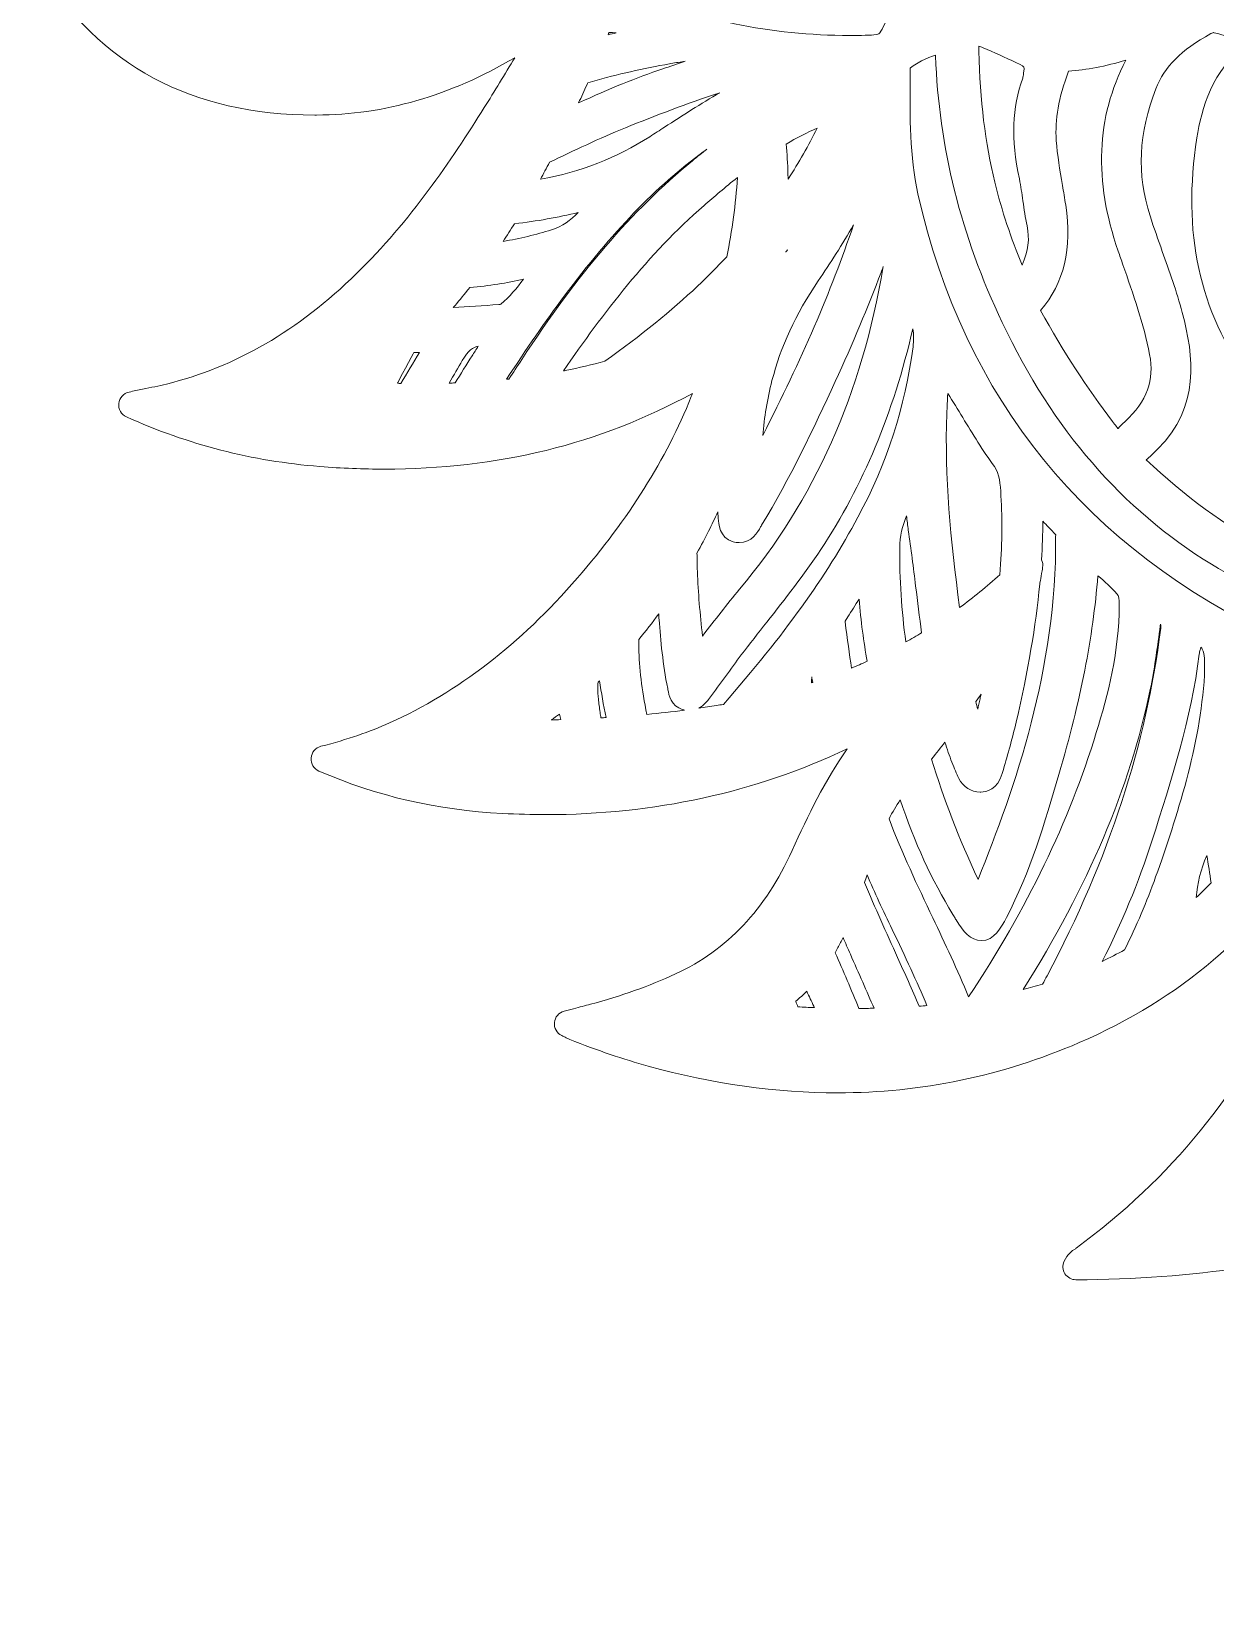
# Model space of a CAD drawing. Extents: x 180 to 9920, y -1894 to -106.
# Drawn here: x 2194 to 2736, y -1882 to -1165 of the extents above; entities that cross this region are included whole.
import ezdxf

# ---------------------------------------------------------------- set-up
doc = ezdxf.new("R2010")
doc.units = 0
doc.header["$MEASUREMENT"] = 0
doc.layers.add('Layer 1', color=7, linetype='Continuous')

# ---------------------------------------------------------------- blocks, each defined once
blk = doc.blocks.new('block 3')
at = {"layer": 'Layer 1', "lineweight": 0}
for points, knots in [([(3844.43, -1126.2), (3842.55, -1122.54), (3838.67, -1122.26), (3835.55, -1122.02), (3773.73, -1117.42), (3725.46, -1088.6), (3688.01, -1033.9), (3671.26, -1009.45), (3658.55, -983.28), (3644.62, -951.5), (3643.61, -949.18), (3642.59, -946.86), (3641.56, -944.5), (3659.78, -952.68), (3678.02, -956.81), (3695.93, -956.81), (3707.1, -956.81), (3718.4, -955.21), (3729.52, -952.05), (3742.31, -948.41), (3753.71, -941.16), (3763.42, -930.49), (3764.76, -929.02), (3767.55, -925.95), (3766.43, -921.84), (3765.3, -917.69), (3761.08, -916.38), (3759.5, -915.89), (3739.65, -909.73), (3723.33, -901.51), (3709.6, -890.76), (3690.14, -875.52), (3676.55, -854.77), (3668.07, -827.35), (3660.36, -802.4), (3657.41, -777.09), (3655.55, -755.62), (3653.27, -729.31), (3651.96, -702.45), (3650.7, -676.47), (3649.83, -658.64), (3648.93, -640.21), (3647.72, -622.06), (3642.76, -547.46), (3634.13, -485.77), (3620.56, -427.93), (3605.12, -362.16), (3569.66, -305.37), (3515.17, -259.14), (3474.34, -224.5), (3424.94, -196.71), (3364.14, -174.19), (3306.08, -152.68), (3242.71, -137.6), (3170.4, -128.06), (3119.45, -121.35), (3068.89, -117.94), (3020.13, -117.94), (3020.13, -117.94), (3019.89, -117.94), (3019.85, -117.94), (2971.09, -117.94), (2920.54, -121.35), (2869.6, -128.06), (2797.29, -137.6), (2733.92, -152.68), (2675.86, -174.19), (2615.06, -196.71), (2565.66, -224.5), (2524.83, -259.14), (2470.34, -305.37), (2434.88, -362.16), (2419.44, -427.93), (2405.87, -485.77), (2397.24, -547.46), (2392.28, -622.06), (2391.07, -640.21), (2390.17, -658.64), (2389.3, -676.47), (2388.04, -702.45), (2386.73, -729.31), (2384.45, -755.62), (2382.59, -777.09), (2379.64, -802.4), (2371.93, -827.35), (2363.45, -854.77), (2349.86, -875.52), (2330.4, -890.76), (2316.67, -901.51), (2300.35, -909.73), (2280.5, -915.89), (2278.92, -916.38), (2274.7, -917.69), (2273.57, -921.84), (2272.45, -925.95), (2275.24, -929.02), (2276.58, -930.49), (2286.29, -941.16), (2297.69, -948.41), (2310.48, -952.05), (2321.6, -955.21), (2332.9, -956.81), (2344.07, -956.81), (2361.98, -956.81), (2380.22, -952.68), (2398.44, -944.5), (2397.41, -946.86), (2396.39, -949.18), (2395.38, -951.5), (2381.45, -983.28), (2368.74, -1009.45), (2351.99, -1033.9), (2314.54, -1088.6), (2266.27, -1117.42), (2204.45, -1122.02), (2201.33, -1122.26), (2197.45, -1122.54), (2195.57, -1126.2), (2193.69, -1129.87), (2195.65, -1133.09), (2197.38, -1135.92), (2224.74, -1180.73), (2267.11, -1203.45), (2323.33, -1203.45), (2323.33, -1203.45), (2324.09, -1203.45), (2324.09, -1203.45), (2355.24, -1203.34), (2385.09, -1194.72), (2414.85, -1177.18), (2410.31, -1184.73), (2405.63, -1192.52), (2400.9, -1200.06), (2385.81, -1224.13), (2367.08, -1251.97), (2342.51, -1275.97), (2315.67, -1302.19), (2287.19, -1318.74), (2255.45, -1326.57), (2252, -1327.42), (2248.56, -1328.13), (2244.57, -1328.94), (2242.61, -1329.35), (2240.56, -1329.77), (2238.38, -1330.23), (2235.85, -1330.77), (2233.94, -1332.88), (2233.67, -1335.46), (2233.39, -1338.04), (2234.8, -1340.5), (2237.17, -1341.57), (2265.6, -1354.38), (2294.56, -1361.83), (2325.72, -1364.32), (2335.66, -1365.12), (2345.55, -1365.52), (2355.13, -1365.52), (2407.15, -1365.52), (2453.46, -1354.15), (2496.22, -1330.82), (2496.02, -1331.33), (2495.82, -1331.84), (2495.62, -1332.34), (2484.05, -1361.06), (2467.01, -1388.2), (2443.52, -1415.32), (2417.1, -1445.8), (2389, -1467.5), (2357.59, -1481.65), (2348.39, -1485.8), (2338.39, -1489.21), (2326.14, -1492.39), (2323.66, -1493.04), (2321.86, -1495.18), (2321.66, -1497.74), (2321.46, -1500.29), (2322.91, -1502.69), (2325.26, -1503.71), (2351.85, -1515.23), (2379.36, -1521.58), (2409.36, -1523.13), (2415.98, -1523.47), (2422.62, -1523.64), (2429.11, -1523.64), (2478.58, -1523.64), (2524.82, -1513.53), (2566.99, -1493.54), (2556.61, -1508.13), (2549.12, -1523.89), (2541.77, -1540.09), (2529.47, -1567.16), (2512.04, -1585.62), (2488.46, -1596.52), (2476.25, -1602.16), (2463.5, -1606.71), (2449.5, -1610.44), (2447.02, -1611.09), (2444.53, -1611.75), (2441.78, -1612.47), (2441.78, -1612.47), (2437.43, -1613.61), (2437.43, -1613.61), (2435, -1614.25), (2433.23, -1616.34), (2432.99, -1618.84), (2432.75, -1621.34), (2434.09, -1623.72), (2436.35, -1624.82), (2436.97, -1625.11), (2437.45, -1625.35), (2437.85, -1625.55), (2438.64, -1625.95), (2439.27, -1626.26), (2439.99, -1626.54), (2452.84, -1631.65), (2464.6, -1635.65), (2475.94, -1638.76), (2505.57, -1646.88), (2534.71, -1651), (2562.56, -1651), (2600.74, -1651), (2637.94, -1643.26), (2673.12, -1627.99), (2719.52, -1607.84), (2755.03, -1577.5), (2778.81, -1537.72), (2779.7, -1541.44), (2780.16, -1545.55), (2780.22, -1550.19), (2780.43, -1567.17), (2776.42, -1584.44), (2767.58, -1604.55), (2747.46, -1650.35), (2715.19, -1689.92), (2671.67, -1722.15), (2671.52, -1722.26), (2671.36, -1722.36), (2671.2, -1722.47), (2669.95, -1723.28), (2667.64, -1724.8), (2666.15, -1728.08), (2665.3, -1729.93), (2665.46, -1732.1), (2666.57, -1733.81), (2667.68, -1735.52), (2669.58, -1736.55), (2671.61, -1736.55), (2671.62, -1736.55), (2671.62, -1736.55), (2671.63, -1736.55), (2725.69, -1736.4), (2772.8, -1729.14), (2815.65, -1714.37), (2858.31, -1699.66), (2895.62, -1677.95), (2929.26, -1648.2), (2927.39, -1678.5), (2929.64, -1708.78), (2935.97, -1738.41), (2947.17, -1790.79), (2970.58, -1835.25), (3005.54, -1870.57), (3008.08, -1873.13), (3010.68, -1875.52), (3013.43, -1878.05), (3013.93, -1878.5), (3014.43, -1878.96), (3014.93, -1879.42), (3015.55, -1880.33), (3016.43, -1881.06), (3017.48, -1881.53), (3018.06, -1881.78), (3018.67, -1881.94), (3019.28, -1882), (3019.56, -1882.04), (3019.85, -1882.06), (3020.13, -1882.06), (3020.94, -1882.06), (3021.76, -1881.89), (3022.53, -1881.56), (3023.61, -1881.08), (3024.51, -1880.31), (3025.13, -1879.37), (3025.61, -1878.93), (3026.09, -1878.49), (3026.57, -1878.05), (3029.32, -1875.52), (3031.92, -1873.13), (3034.46, -1870.57), (3069.42, -1835.25), (3092.83, -1790.79), (3104.03, -1738.41), (3110.36, -1708.78), (3112.61, -1678.5), (3110.74, -1648.2), (3144.38, -1677.95), (3181.69, -1699.66), (3224.35, -1714.37), (3267.2, -1729.14), (3314.31, -1736.4), (3368.37, -1736.55), (3368.38, -1736.55), (3368.38, -1736.55), (3368.39, -1736.55), (3370.42, -1736.55), (3372.32, -1735.52), (3373.43, -1733.81), (3374.54, -1732.1), (3374.7, -1729.93), (3373.85, -1728.08), (3372.36, -1724.8), (3370.05, -1723.28), (3368.8, -1722.47), (3368.64, -1722.36), (3368.48, -1722.26), (3368.33, -1722.15), (3324.81, -1689.92), (3292.54, -1650.35), (3272.42, -1604.55), (3263.58, -1584.44), (3259.57, -1567.17), (3259.78, -1550.19), (3259.84, -1545.55), (3260.3, -1541.44), (3261.19, -1537.72), (3284.97, -1577.5), (3320.48, -1607.84), (3366.88, -1627.99), (3402.06, -1643.26), (3439.26, -1651), (3477.44, -1651), (3505.29, -1651), (3534.43, -1646.88), (3564.06, -1638.76), (3575.4, -1635.65), (3587.16, -1631.65), (3600.01, -1626.54), (3600.73, -1626.26), (3601.36, -1625.95), (3602.15, -1625.55), (3602.55, -1625.35), (3603.03, -1625.11), (3603.65, -1624.82), (3605.91, -1623.72), (3607.25, -1621.34), (3607.01, -1618.84), (3606.77, -1616.34), (3605, -1614.25), (3602.57, -1613.61), (3602.57, -1613.61), (3598.22, -1612.47), (3598.22, -1612.47), (3595.47, -1611.75), (3592.98, -1611.09), (3590.5, -1610.44), (3576.5, -1606.71), (3563.75, -1602.16), (3551.54, -1596.52), (3527.96, -1585.62), (3510.53, -1567.16), (3498.23, -1540.09), (3490.88, -1523.89), (3483.39, -1508.13), (3473.01, -1493.54), (3515.18, -1513.53), (3561.42, -1523.64), (3610.89, -1523.64), (3617.38, -1523.64), (3624.02, -1523.47), (3630.64, -1523.13), (3660.64, -1521.58), (3688.15, -1515.23), (3714.74, -1503.71), (3717.09, -1502.69), (3718.54, -1500.29), (3718.34, -1497.74), (3718.14, -1495.18), (3716.34, -1493.04), (3713.86, -1492.39), (3701.61, -1489.21), (3691.61, -1485.8), (3682.41, -1481.65), (3651, -1467.5), (3622.9, -1445.8), (3596.48, -1415.32), (3572.99, -1388.2), (3555.95, -1361.06), (3544.38, -1332.34), (3544.18, -1331.84), (3543.98, -1331.33), (3543.78, -1330.82), (3586.54, -1354.15), (3632.85, -1365.52), (3684.87, -1365.52), (3694.45, -1365.52), (3704.34, -1365.12), (3714.28, -1364.32), (3745.44, -1361.83), (3774.4, -1354.38), (3802.83, -1341.57), (3805.2, -1340.5), (3806.61, -1338.04), (3806.33, -1335.46), (3806.06, -1332.88), (3804.15, -1330.77), (3801.62, -1330.23), (3799.44, -1329.77), (3797.39, -1329.35), (3795.43, -1328.94), (3791.44, -1328.13), (3788, -1327.42), (3784.55, -1326.57), (3752.81, -1318.74), (3724.33, -1302.19), (3697.49, -1275.97), (3672.92, -1251.97), (3654.19, -1224.13), (3639.1, -1200.06), (3634.37, -1192.52), (3629.69, -1184.73), (3625.15, -1177.18), (3654.91, -1194.72), (3684.76, -1203.34), (3715.91, -1203.45), (3715.91, -1203.45), (3716.67, -1203.45), (3716.67, -1203.45), (3772.89, -1203.45), (3815.26, -1180.73), (3842.62, -1135.92), (3844.35, -1133.09), (3846.31, -1129.87), (3844.43, -1126.2)], [0, 0, 0, 0, 1, 1, 1, 2, 2, 2, 3, 3, 3, 4, 4, 4, 5, 5, 5, 6, 6, 6, 7, 7, 7, 8, 8, 8, 9, 9, 9, 10, 10, 10, 11, 11, 11, 12, 12, 12, 13, 13, 13, 14, 14, 14, 15, 15, 15, 16, 16, 16, 17, 17, 17, 18, 18, 18, 19, 19, 19, 20, 20, 20, 21, 21, 21, 22, 22, 22, 23, 23, 23, 24, 24, 24, 25, 25, 25, 26, 26, 26, 27, 27, 27, 28, 28, 28, 29, 29, 29, 30, 30, 30, 31, 31, 31, 32, 32, 32, 33, 33, 33, 34, 34, 34, 35, 35, 35, 36, 36, 36, 37, 37, 37, 38, 38, 38, 39, 39, 39, 40, 40, 40, 41, 41, 41, 42, 42, 42, 43, 43, 43, 44, 44, 44, 45, 45, 45, 46, 46, 46, 47, 47, 47, 48, 48, 48, 49, 49, 49, 50, 50, 50, 51, 51, 51, 52, 52, 52, 53, 53, 53, 54, 54, 54, 55, 55, 55, 56, 56, 56, 57, 57, 57, 58, 58, 58, 59, 59, 59, 60, 60, 60, 61, 61, 61, 62, 62, 62, 63, 63, 63, 64, 64, 64, 65, 65, 65, 66, 66, 66, 67, 67, 67, 68, 68, 68, 69, 69, 69, 70, 70, 70, 71, 71, 71, 72, 72, 72, 73, 73, 73, 74, 74, 74, 75, 75, 75, 76, 76, 76, 77, 77, 77, 78, 78, 78, 79, 79, 79, 80, 80, 80, 81, 81, 81, 82, 82, 82, 83, 83, 83, 84, 84, 84, 85, 85, 85, 86, 86, 86, 87, 87, 87, 88, 88, 88, 89, 89, 89, 90, 90, 90, 91, 91, 91, 92, 92, 92, 93, 93, 93, 94, 94, 94, 95, 95, 95, 96, 96, 96, 97, 97, 97, 98, 98, 98, 99, 99, 99, 100, 100, 100, 101, 101, 101, 102, 102, 102, 103, 103, 103, 104, 104, 104, 105, 105, 105, 106, 106, 106, 107, 107, 107, 108, 108, 108, 109, 109, 109, 110, 110, 110, 111, 111, 111, 112, 112, 112, 113, 113, 113, 114, 114, 114, 115, 115, 115, 116, 116, 116, 117, 117, 117, 118, 118, 118, 119, 119, 119, 120, 120, 120, 121, 121, 121, 122, 122, 122, 123, 123, 123, 124, 124, 124, 125, 125, 125, 126, 126, 126, 127, 127, 127, 128, 128, 128, 129, 129, 129, 130, 130, 130, 131, 131, 131, 132, 132, 132, 133, 133, 133, 134, 134, 134, 135, 135, 135, 136, 136, 136, 137, 137, 137, 138, 138, 138, 139, 139, 139, 140, 140, 140, 141, 141, 141, 142, 142, 142, 143, 143, 143, 144, 144, 144, 144]), ([(2568.1, -1167.02), (2532.04, -1167.02), (2497.65, -1159.83), (2465.8, -1145.65), (2467.76, -1140.49), (2469.81, -1134.98), (2472.14, -1128.67), (2489.21, -1136.08), (2507.59, -1142.22), (2526.89, -1146.94), (2542.67, -1150.81), (2560.04, -1153.41), (2581.54, -1155.15), (2581.98, -1155.18), (2582.42, -1155.21), (2582.86, -1155.24), (2583.69, -1155.29), (2584.48, -1155.35), (2585.17, -1155.44), (2585.78, -1155.53), (2586.28, -1155.62), (2586.69, -1155.7), (2586.55, -1156.05), (2586.39, -1156.48), (2586.17, -1156.99), (2584.21, -1161.54), (2582.51, -1165.48), (2581.43, -1166.22), (2580.43, -1166.9), (2576.55, -1166.94), (2571.64, -1167), (2571.64, -1167), (2571.24, -1167), (2571.24, -1167), (2570.19, -1167.02), (2569.14, -1167.02), (2568.1, -1167.02)], [0, 0, 0, 0, 1, 1, 1, 2, 2, 2, 3, 3, 3, 4, 4, 4, 5, 5, 5, 6, 6, 6, 7, 7, 7, 8, 8, 8, 9, 9, 9, 10, 10, 10, 11, 11, 11, 12, 12, 12, 12]), ([(2457.99, -1165.62), (2459.09, -1165.64), (2460.17, -1165.72), (2461.24, -1165.84), (2460.02, -1166.13), (2458.79, -1166.41), (2457.55, -1166.71), (2457.7, -1166.35), (2457.84, -1165.99), (2457.99, -1165.62)], [0, 0, 0, 0, 1, 1, 1, 2, 2, 2, 3, 3, 3, 3]), ([(2708.27, -1357.02), (2708.27, -1357.02), (2708.95, -1356.34), (2708.95, -1356.34), (2728.45, -1336.97), (2725.6, -1313.86), (2720.24, -1293.81), (2717.69, -1284.27), (2714.34, -1274.89), (2711.11, -1265.83), (2709.2, -1260.5), (2707.24, -1254.99), (2705.48, -1249.57), (2699.34, -1230.65), (2700.21, -1211.63), (2708.12, -1191.43), (2712.09, -1181.27), (2719.63, -1173.72), (2733.32, -1166.17), (2734.05, -1165.76), (2734.46, -1165.73), (2734.56, -1165.73), (2734.61, -1165.73), (2734.65, -1165.74), (2734.67, -1165.74), (2739.66, -1166.84), (2744.61, -1168.5), (2750, -1170.93), (2733.71, -1182.68), (2729.03, -1200.72), (2726.96, -1213.9), (2720.17, -1257.02), (2727.97, -1293.21), (2750.82, -1324.52), (2754.42, -1329.45), (2757.83, -1334.76), (2761.14, -1339.89), (2763.29, -1343.24), (2765.52, -1346.71), (2767.81, -1350.09), (2774.53, -1360.01), (2775.4, -1370.42), (2770.47, -1381.91), (2766.96, -1390.09), (2763.44, -1396.52), (2759.42, -1402.1), (2739.69, -1391.32), (2720.99, -1377.59), (2703.8, -1361.26), (2705.4, -1359.88), (2706.85, -1358.43), (2708.27, -1357.02)], [0, 0, 0, 0, 1, 1, 1, 2, 2, 2, 3, 3, 3, 4, 4, 4, 5, 5, 5, 6, 6, 6, 7, 7, 7, 8, 8, 8, 9, 9, 9, 10, 10, 10, 11, 11, 11, 12, 12, 12, 13, 13, 13, 14, 14, 14, 15, 15, 15, 16, 16, 16, 17, 17, 17, 17]), ([(2645.7, -1232.71), (2646.37, -1235.98), (2646.84, -1239.28), (2647.34, -1242.77), (2647.88, -1246.5), (2648.43, -1250.36), (2649.25, -1254.2), (2650.49, -1260), (2649.78, -1265.76), (2647.01, -1272.14), (2641.89, -1259.98), (2637.68, -1247.24), (2634.49, -1234.23), (2630.08, -1216.27), (2627.68, -1196.66), (2627.14, -1174.27), (2627.12, -1173.28), (2627.12, -1172.5), (2627.15, -1171.88), (2627.68, -1172.07), (2628.33, -1172.31), (2629.13, -1172.64), (2634.13, -1174.71), (2639.18, -1177.09), (2644.06, -1179.4), (2644.06, -1179.4), (2646.05, -1180.34), (2646.05, -1180.34), (2647.99, -1181.25), (2647.99, -1181.8), (2647.87, -1182.66), (2647.77, -1183.25), (2647.7, -1183.86), (2647.62, -1184.46), (2647.52, -1185.28), (2647.42, -1186.13), (2647.25, -1186.58), (2642.38, -1200.03), (2641.9, -1214.25), (2645.7, -1232.71)], [0, 0, 0, 0, 1, 1, 1, 2, 2, 2, 3, 3, 3, 4, 4, 4, 5, 5, 5, 6, 6, 6, 7, 7, 7, 8, 8, 8, 9, 9, 9, 10, 10, 10, 11, 11, 11, 12, 12, 12, 13, 13, 13, 13]), ([(2483.56, -1180.42), (2484.47, -1180.26), (2485.38, -1180.09), (2486.3, -1179.92), (2488.55, -1179.51), (2490.74, -1179.1), (2492.89, -1178.8), (2489.25, -1180.05), (2485.85, -1181.21), (2482.59, -1182.31), (2470.55, -1186.35), (2458.26, -1191.31), (2444.07, -1197.88), (2445.33, -1195.14), (2446.61, -1192.33), (2447.91, -1189.42), (2448.03, -1189.16), (2448.14, -1188.9), (2448.25, -1188.65), (2459.64, -1185.34), (2471.5, -1182.57), (2483.56, -1180.42)], [0, 0, 0, 0, 1, 1, 1, 2, 2, 2, 3, 3, 3, 4, 4, 4, 5, 5, 5, 6, 6, 6, 7, 7, 7, 7]), ([(2764.8, -1443.21), (2676.2, -1402.05), (2620.52, -1333.52), (2599.32, -1239.5), (2595.45, -1222.31), (2595.6, -1204.11), (2595.75, -1186.5), (2595.76, -1185.01), (2595.77, -1183.51), (2595.78, -1182), (2597.88, -1180.07), (2603.69, -1177.12), (2607.38, -1175.99), (2607.38, -1176.12), (2607.38, -1176.25), (2607.39, -1176.38), (2608.77, -1217.74), (2619.03, -1258.8), (2637.87, -1298.44), (2661.24, -1347.58), (2692.54, -1383.77), (2733.57, -1409.08), (2767.64, -1430.1), (2800.88, -1440.32), (2835.19, -1440.32), (2836.73, -1440.32), (2838.27, -1440.3), (2839.82, -1440.25), (2898.74, -1438.64), (2948.69, -1413.85), (2988.27, -1366.57), (2996.21, -1357.09), (3002.97, -1347.06), (3008.08, -1339.16), (3008.85, -1340.9), (3009.6, -1342.59), (3010.38, -1344.29), (3010.36, -1344.39), (3010.32, -1344.6), (3010.2, -1344.97), (2991.33, -1403.76), (2953.05, -1441.31), (2896.42, -1456.58), (2880.96, -1460.74), (2865.39, -1462.86), (2850.14, -1462.86), (2845.59, -1462.86), (2841.03, -1462.67), (2836.59, -1462.29), (2824.27, -1461.24), (2811.87, -1459.05), (2799.66, -1455.79), (2799.13, -1452.28), (2798.59, -1448.81), (2798.06, -1445.43), (2797.76, -1443.49), (2796.53, -1441.83), (2794.76, -1440.97), (2793.93, -1440.56), (2793.03, -1440.36), (2792.13, -1440.36), (2791.13, -1440.36), (2790.12, -1440.61), (2789.22, -1441.11), (2785.07, -1443.42), (2784.71, -1447.42), (2784.58, -1448.92), (2784.57, -1449.06), (2784.56, -1449.19), (2784.55, -1449.25), (2784.42, -1449.86), (2784.29, -1450.46), (2784.16, -1451.06), (2777.55, -1448.75), (2771.06, -1446.12), (2764.8, -1443.21)], [0, 0, 0, 0, 1, 1, 1, 2, 2, 2, 3, 3, 3, 4, 4, 4, 5, 5, 5, 6, 6, 6, 7, 7, 7, 8, 8, 8, 9, 9, 9, 10, 10, 10, 11, 11, 11, 12, 12, 12, 13, 13, 13, 14, 14, 14, 15, 15, 15, 16, 16, 16, 17, 17, 17, 18, 18, 18, 19, 19, 19, 20, 20, 20, 21, 21, 21, 22, 22, 22, 23, 23, 23, 24, 24, 24, 25, 25, 25, 25]), ([(2666.92, -1244.61), (2666.45, -1241.59), (2665.93, -1238.55), (2665.43, -1235.62), (2664.22, -1228.57), (2663.08, -1221.92), (2662.61, -1215.1), (2661.94, -1205.46), (2663.65, -1195.65), (2668.17, -1183.37), (2676.55, -1182.76), (2685.1, -1181.13), (2694.44, -1178.35), (2680.85, -1204.59), (2679.72, -1233.29), (2690.92, -1265.7), (2691.64, -1267.78), (2692.36, -1269.85), (2693.08, -1271.93), (2697.74, -1285.26), (2702.55, -1299.05), (2705.31, -1313.03), (2707.61, -1324.73), (2704.11, -1334.24), (2693.94, -1343.87), (2692.75, -1345), (2691.75, -1345.99), (2690.9, -1346.85), (2690.88, -1346.87), (2690.86, -1346.89), (2690.83, -1346.91), (2690.33, -1346.28), (2689.79, -1345.57), (2689.25, -1344.87), (2689.25, -1344.87), (2688.37, -1343.71), (2688.37, -1343.71), (2676.62, -1328.45), (2665.84, -1311.81), (2655.42, -1292.84), (2666.21, -1280.35), (2669.97, -1264.55), (2666.92, -1244.61)], [0, 0, 0, 0, 1, 1, 1, 2, 2, 2, 3, 3, 3, 4, 4, 4, 5, 5, 5, 6, 6, 6, 7, 7, 7, 8, 8, 8, 9, 9, 9, 10, 10, 10, 11, 11, 11, 12, 12, 12, 13, 13, 13, 14, 14, 14, 14]), ([(2465.45, -1209.31), (2479.07, -1203.78), (2493.53, -1198.11), (2508.65, -1193.23), (2499.97, -1198.22), (2491.59, -1203.65), (2483.41, -1208.96), (2481.15, -1210.42), (2478.88, -1211.89), (2476.62, -1213.35), (2461.46, -1223.09), (2445.02, -1229.49), (2426.63, -1232.78), (2427.99, -1230.28), (2429.36, -1227.71), (2430.75, -1225.07), (2441.8, -1219.72), (2453.52, -1214.16), (2465.45, -1209.31)], [0, 0, 0, 0, 1, 1, 1, 2, 2, 2, 3, 3, 3, 4, 4, 4, 5, 5, 5, 6, 6, 6, 6]), ([(2538.96, -1216.71), (2543.87, -1213.84), (2548.56, -1211.45), (2553.2, -1209.47), (2549.29, -1217.36), (2544.83, -1225.14), (2539.88, -1232.75), (2539.87, -1232.02), (2539.86, -1231.3), (2539.84, -1230.57), (2539.73, -1225.69), (2539.44, -1221.12), (2538.96, -1216.71)], [0, 0, 0, 0, 1, 1, 1, 2, 2, 2, 3, 3, 3, 4, 4, 4, 4]), ([(2412.17, -1324.28), (2411.82, -1324.32), (2411.47, -1324.35), (2411.12, -1324.39), (2420.22, -1310.38), (2428.89, -1297.88), (2437.44, -1286.41), (2459.32, -1257.05), (2479.55, -1236.03), (2501.1, -1220.25), (2501.65, -1219.85), (2502.21, -1219.44), (2502.77, -1219.04), (2500.63, -1220.73), (2498.41, -1222.52), (2496.1, -1224.42), (2468.49, -1247.1), (2443.68, -1276.01), (2418.03, -1315.38), (2416.09, -1318.36), (2414.13, -1321.32), (2412.17, -1324.28)], [0, 0, 0, 0, 1, 1, 1, 2, 2, 2, 3, 3, 3, 4, 4, 4, 5, 5, 5, 6, 6, 6, 7, 7, 7, 7]), ([(2456, -1316.13), (2450.35, -1317.68), (2444.36, -1319.1), (2437.92, -1320.43), (2437.66, -1320.48), (2437.41, -1320.53), (2437.15, -1320.58), (2455.29, -1294.04), (2475.79, -1267.22), (2501.44, -1244.85), (2506.01, -1240.86), (2511.16, -1236.45), (2516.7, -1232.08), (2515.95, -1244.2), (2514.33, -1256.33), (2511.84, -1268.31), (2507.56, -1272.89), (2503.09, -1277.39), (2498.53, -1281.71), (2486.58, -1293.04), (2472.66, -1304.31), (2456, -1316.13)], [0, 0, 0, 0, 1, 1, 1, 2, 2, 2, 3, 3, 3, 4, 4, 4, 5, 5, 5, 6, 6, 6, 7, 7, 7, 7]), ([(2414.72, -1253.19), (2425.07, -1252.01), (2434.71, -1250.31), (2443.91, -1248.04), (2440.42, -1251.56), (2436.6, -1254.37), (2431.66, -1255.95), (2424.57, -1258.21), (2417.25, -1259.97), (2409.52, -1261.28), (2411.27, -1258.63), (2413, -1255.93), (2414.72, -1253.19)], [0, 0, 0, 0, 1, 1, 1, 2, 2, 2, 3, 3, 3, 4, 4, 4, 4]), ([(2553.68, -1279.38), (2559.18, -1271.22), (2564.71, -1262.68), (2569.84, -1253.69), (2559.49, -1284.2), (2546.07, -1315.39), (2528.33, -1350.06), (2528.95, -1341.94), (2530.35, -1333.62), (2532.54, -1325), (2536.43, -1309.65), (2543.35, -1294.73), (2553.68, -1279.38)], [0, 0, 0, 0, 1, 1, 1, 2, 2, 2, 3, 3, 3, 4, 4, 4, 4]), ([(2539.65, -1265.19), (2539.39, -1265.53), (2539.14, -1265.87), (2538.88, -1266.21), (2538.88, -1266.18), (2538.88, -1266.14), (2538.89, -1266.11), (2539.14, -1265.8), (2539.4, -1265.49), (2539.65, -1265.19)], [0, 0, 0, 0, 1, 1, 1, 2, 2, 2, 3, 3, 3, 3]), ([(2498.22, -1404.02), (2500.2, -1400.4), (2501.95, -1397.07), (2503.53, -1393.89), (2504.97, -1390.98), (2506.38, -1388.05), (2507.74, -1385.09), (2507.75, -1385.58), (2507.78, -1386.14), (2507.86, -1386.75), (2507.9, -1387.07), (2507.93, -1387.53), (2507.95, -1388.03), (2508.08, -1390.44), (2508.41, -1396.83), (2514.72, -1398.72), (2515.67, -1399.01), (2516.63, -1399.15), (2517.57, -1399.15), (2523.28, -1399.15), (2526.02, -1394.32), (2527.33, -1391.99), (2527.49, -1391.72), (2527.64, -1391.45), (2527.79, -1391.2), (2540.75, -1369.75), (2551.64, -1346.91), (2561.49, -1325.43), (2569.55, -1307.82), (2576.41, -1291.47), (2582.44, -1275.45), (2582.78, -1274.55), (2583.11, -1273.67), (2583.43, -1272.8), (2573.52, -1331.18), (2552.01, -1379.54), (2517.72, -1420.51), (2511.96, -1427.38), (2506.52, -1434.44), (2500.77, -1441.91), (2499.63, -1431.92), (2498.73, -1422.07), (2498.41, -1412.29), (2498.32, -1409.5), (2498.25, -1406.73), (2498.22, -1404.02)], [0, 0, 0, 0, 1, 1, 1, 2, 2, 2, 3, 3, 3, 4, 4, 4, 5, 5, 5, 6, 6, 6, 7, 7, 7, 8, 8, 8, 9, 9, 9, 10, 10, 10, 11, 11, 11, 12, 12, 12, 13, 13, 13, 14, 14, 14, 15, 15, 15, 15]), ([(2407.51, -1290.18), (2400.31, -1290.74), (2393.41, -1291.2), (2386.71, -1291.55), (2388.89, -1289.04), (2391.07, -1286.41), (2393.27, -1283.65), (2393.61, -1283.22), (2393.95, -1282.79), (2394.29, -1282.36), (2403.18, -1281.6), (2411.28, -1280.34), (2418.83, -1278.53), (2415.8, -1282.71), (2412.47, -1286.65), (2408.54, -1289.98), (2408.36, -1290.05), (2407.99, -1290.14), (2407.51, -1290.18)], [0, 0, 0, 0, 1, 1, 1, 2, 2, 2, 3, 3, 3, 4, 4, 4, 5, 5, 5, 6, 6, 6, 6]), ([(2507.02, -1473.75), (2504.37, -1474.17), (2501.71, -1474.58), (2499.03, -1474.96), (2501.43, -1473.69), (2503.01, -1471.61), (2503.93, -1470.39), (2506.45, -1467.07), (2508.92, -1463.66), (2511.3, -1460.36), (2513.64, -1457.12), (2516.06, -1453.77), (2518.5, -1450.55), (2522.31, -1445.52), (2526.3, -1440.45), (2530.16, -1435.54), (2538.55, -1424.88), (2547.21, -1413.86), (2554.9, -1402.25), (2574.18, -1373.14), (2587.98, -1340.05), (2596.99, -1301.25), (2597.4, -1303.98), (2597.41, -1306.7), (2597.05, -1309.49), (2593.44, -1337.07), (2585.2, -1362.58), (2571.85, -1387.5), (2557.14, -1414.94), (2538.12, -1441.43), (2510.3, -1473.18), (2509.21, -1473.37), (2508.12, -1473.57), (2507.02, -1473.75)], [0, 0, 0, 0, 1, 1, 1, 2, 2, 2, 3, 3, 3, 4, 4, 4, 5, 5, 5, 6, 6, 6, 7, 7, 7, 8, 8, 8, 9, 9, 9, 10, 10, 10, 11, 11, 11, 11]), ([(2395.33, -1313.69), (2392.77, -1317.74), (2390.15, -1321.9), (2387.56, -1326.05), (2386.65, -1326.09), (2385.74, -1326.13), (2384.83, -1326.16), (2387.04, -1322.42), (2388.98, -1319.06), (2390.83, -1315.82), (2393.46, -1311.19), (2395.94, -1309.67), (2398.15, -1309.22), (2397.21, -1310.71), (2396.27, -1312.2), (2395.33, -1313.69)], [0, 0, 0, 0, 1, 1, 1, 2, 2, 2, 3, 3, 3, 4, 4, 4, 5, 5, 5, 5]), ([(2362.73, -1326.28), (2362.22, -1326.26), (2361.7, -1326.25), (2361.19, -1326.23), (2361.19, -1326.23), (2368.55, -1312.3), (2368.65, -1312.1), (2369.37, -1312.08), (2370.34, -1312.08), (2371.3, -1312.07), (2368.55, -1316.85), (2365.62, -1321.61), (2362.73, -1326.28)], [0, 0, 0, 0, 1, 1, 1, 2, 2, 2, 3, 3, 3, 4, 4, 4, 4]), ([(2618.32, -1428.9), (2614.33, -1397.7), (2611.39, -1369.04), (2612.54, -1340.12), (2612.66, -1337.02), (2612.78, -1333.98), (2612.97, -1330.9), (2615.29, -1334.55), (2617.59, -1338.31), (2619.82, -1341.95), (2624.35, -1349.37), (2629.04, -1357.04), (2634.27, -1364.34), (2636.67, -1367.67), (2636.97, -1372.44), (2637.29, -1377.49), (2637.29, -1377.49), (2637.3, -1377.66), (2637.3, -1377.66), (2638.02, -1389.14), (2637.85, -1401.01), (2636.77, -1413.86), (2630.83, -1419.22), (2624.66, -1424.25), (2618.32, -1428.9)], [0, 0, 0, 0, 1, 1, 1, 2, 2, 2, 3, 3, 3, 4, 4, 4, 5, 5, 5, 6, 6, 6, 7, 7, 7, 8, 8, 8, 8]), ([(2598.26, -1419.05), (2599.12, -1426.06), (2600.01, -1433.27), (2601.01, -1440.43), (2598.62, -1441.87), (2596.2, -1443.27), (2593.75, -1444.63), (2591.83, -1430.25), (2590.89, -1415.77), (2590.95, -1401.49), (2590.98, -1396.3), (2592.24, -1391.52), (2594.14, -1386.86), (2594.33, -1389.06), (2594.58, -1391.27), (2594.9, -1393.47), (2596.16, -1401.95), (2597.22, -1410.64), (2598.26, -1419.05)], [0, 0, 0, 0, 1, 1, 1, 2, 2, 2, 3, 3, 3, 4, 4, 4, 5, 5, 5, 6, 6, 6, 6]), ([(2614.84, -1499.66), (2615.95, -1502.6), (2616.96, -1504.95), (2618.01, -1507.06), (2619.97, -1510.98), (2623.61, -1513.31), (2627.75, -1513.31), (2627.88, -1513.31), (2628.01, -1513.31), (2628.14, -1513.31), (2630.37, -1513.23), (2635.78, -1512.25), (2637.9, -1504.85), (2637.9, -1504.85), (2638.44, -1502.97), (2638.44, -1502.97), (2640.45, -1495.94), (2642.53, -1488.68), (2644.23, -1481.37), (2649.78, -1457.47), (2653.21, -1437.35), (2655.01, -1418.09), (2655.06, -1417.91), (2655.1, -1417.74), (2655.14, -1417.56), (2655.44, -1416.22), (2655.65, -1414.95), (2655.91, -1413.35), (2656.04, -1412.55), (2656.18, -1411.65), (2656.36, -1410.6), (2656.58, -1409.36), (2656.39, -1408.11), (2655.87, -1407.02), (2656.24, -1401.02), (2656.43, -1395.09), (2656.45, -1389.33), (2657.34, -1390.25), (2658.21, -1391.18), (2659.1, -1392.12), (2660.16, -1393.24), (2661.25, -1394.39), (2662.35, -1395.53), (2662.35, -1395.56), (2662.35, -1395.59), (2662.35, -1395.62), (2662.32, -1396.08), (2662.31, -1396.55), (2662.31, -1397), (2662.79, -1456.22), (2643.91, -1511.27), (2626.79, -1553.27), (2618.17, -1534.81), (2611.03, -1516.34), (2605.54, -1498.24), (2607.75, -1495.47), (2609.77, -1492.91), (2611.66, -1490.51), (2612.66, -1493.65), (2613.72, -1496.68), (2614.84, -1499.66)], [0, 0, 0, 0, 1, 1, 1, 2, 2, 2, 3, 3, 3, 4, 4, 4, 5, 5, 5, 6, 6, 6, 7, 7, 7, 8, 8, 8, 9, 9, 9, 10, 10, 10, 11, 11, 11, 12, 12, 12, 13, 13, 13, 14, 14, 14, 15, 15, 15, 16, 16, 16, 17, 17, 17, 18, 18, 18, 19, 19, 19, 20, 20, 20, 20]), ([(2606.13, -1570.94), (2599.15, -1556.21), (2591.95, -1541.01), (2586.08, -1525.58), (2587.64, -1522.59), (2589.36, -1519.67), (2591.22, -1516.83), (2597.71, -1536.34), (2605.62, -1553.59), (2615.27, -1569.29), (2615.46, -1569.61), (2615.65, -1569.93), (2615.84, -1570.25), (2616.15, -1570.78), (2616.46, -1571.3), (2616.78, -1571.81), (2620.07, -1577.01), (2623.21, -1581.31), (2628.32, -1581.31), (2634.26, -1581.31), (2637.44, -1575.24), (2639.77, -1570.81), (2650.78, -1549.8), (2657.38, -1527.19), (2663.77, -1505.34), (2673.76, -1471.15), (2679.4, -1442.52), (2681.62, -1414.28), (2684.9, -1417.08), (2687.79, -1419.67), (2690.36, -1422.56), (2691.17, -1423.47), (2691.33, -1425.04), (2691.35, -1427.8), (2691.51, -1448.57), (2686.17, -1468.89), (2680.92, -1486.04), (2668.41, -1526.91), (2649.28, -1566.54), (2622.51, -1607.04), (2617.41, -1594.74), (2611.68, -1582.67), (2606.13, -1570.94)], [0, 0, 0, 0, 1, 1, 1, 2, 2, 2, 3, 3, 3, 4, 4, 4, 5, 5, 5, 6, 6, 6, 7, 7, 7, 8, 8, 8, 9, 9, 9, 10, 10, 10, 11, 11, 11, 12, 12, 12, 13, 13, 13, 14, 14, 14, 14]), ([(2566.02, -1435.47), (2566.01, -1435.39), (2565.98, -1435.12), (2566.03, -1435.04), (2566.03, -1435.04), (2567.21, -1433.17), (2567.21, -1433.17), (2568.92, -1430.47), (2570.66, -1427.72), (2572.42, -1424.97), (2573.13, -1435.02), (2574.55, -1444.7), (2576.05, -1453.47), (2573.71, -1454.52), (2571.34, -1455.55), (2568.94, -1456.54), (2567.96, -1450.17), (2567.01, -1443.31), (2566.02, -1435.47)], [0, 0, 0, 0, 1, 1, 1, 2, 2, 2, 3, 3, 3, 4, 4, 4, 5, 5, 5, 6, 6, 6, 6]), ([(2475.3, -1477.77), (2472.94, -1466.34), (2471.77, -1456.58), (2471.64, -1447.37), (2471.62, -1446.06), (2471.59, -1444.76), (2471.57, -1443.46), (2474.71, -1439.71), (2477.75, -1435.8), (2480.7, -1431.77), (2480.76, -1432.65), (2480.82, -1433.55), (2480.89, -1434.45), (2481.59, -1443.85), (2482.6, -1454.94), (2484.82, -1465.85), (2484.86, -1466.08), (2484.9, -1466.31), (2484.95, -1466.55), (2485.34, -1468.76), (2486.26, -1473.93), (2491.75, -1475.63), (2492.02, -1475.71), (2492.29, -1475.78), (2492.57, -1475.84), (2486.92, -1476.57), (2481.18, -1477.21), (2475.3, -1477.77)], [0, 0, 0, 0, 1, 1, 1, 2, 2, 2, 3, 3, 3, 4, 4, 4, 5, 5, 5, 6, 6, 6, 7, 7, 7, 8, 8, 8, 9, 9, 9, 9]), ([(2658.37, -1597.5), (2657.74, -1598.68), (2657.07, -1599.9), (2656.3, -1601.26), (2653.39, -1602.14), (2650.43, -1602.96), (2647.42, -1603.73), (2677.16, -1556.56), (2696.24, -1511.5), (2705.6, -1466.39), (2707.48, -1457.33), (2708.72, -1448.08), (2709.92, -1439.14), (2710.03, -1438.28), (2710.15, -1437.41), (2710.27, -1436.54), (2710.52, -1437.09), (2710.45, -1437.65), (2710.36, -1438.36), (2703.83, -1491.52), (2686.82, -1543.58), (2658.37, -1597.5)], [0, 0, 0, 0, 1, 1, 1, 2, 2, 2, 3, 3, 3, 4, 4, 4, 5, 5, 5, 6, 6, 6, 7, 7, 7, 7]), ([(2693.81, -1585.56), (2690.5, -1587.4), (2687.09, -1589.14), (2683.6, -1590.8), (2692.52, -1573.52), (2700.18, -1554.94), (2706.46, -1535.37), (2715.2, -1508.15), (2724.23, -1480.01), (2728.03, -1450.19), (2728.09, -1449.67), (2728.21, -1448.71), (2728.39, -1448.25), (2728.56, -1447.82), (2728.69, -1447.39), (2728.8, -1446.96), (2729.02, -1447.26), (2729.23, -1447.59), (2729.4, -1447.94), (2730.58, -1450.32), (2730.52, -1453.33), (2730.44, -1457.15), (2730.43, -1458.03), (2730.41, -1458.93), (2730.4, -1459.85), (2728.4, -1492.33), (2717.83, -1524.53), (2708.07, -1552.17), (2704.09, -1563.44), (2699.29, -1574.66), (2693.81, -1585.56)], [0, 0, 0, 0, 1, 1, 1, 2, 2, 2, 3, 3, 3, 4, 4, 4, 5, 5, 5, 6, 6, 6, 7, 7, 7, 8, 8, 8, 9, 9, 9, 10, 10, 10, 10]), ([(2454.28, -1479.36), (2454.13, -1478.48), (2454, -1477.65), (2453.87, -1476.83), (2453.56, -1474.79), (2453.35, -1472.72), (2453.13, -1470.53), (2453.04, -1469.63), (2452.95, -1468.72), (2452.85, -1467.81), (2452.86, -1467.33), (2452.86, -1466.85), (2452.87, -1466.38), (2452.88, -1465.18), (2452.88, -1464.02), (2452.98, -1463.05), (2453.2, -1462.85), (2453.42, -1462.65), (2453.64, -1462.45), (2454.44, -1467.78), (2455.44, -1473.33), (2456.64, -1479.22), (2455.86, -1479.27), (2455.07, -1479.32), (2454.28, -1479.36)], [0, 0, 0, 0, 1, 1, 1, 2, 2, 2, 3, 3, 3, 4, 4, 4, 5, 5, 5, 6, 6, 6, 7, 7, 7, 8, 8, 8, 8]), ([(2550.67, -1463.28), (2550.65, -1462.32), (2550.67, -1461.42), (2550.73, -1460.59), (2550.88, -1461.43), (2551.02, -1462.27), (2551.17, -1463.11), (2551, -1463.17), (2550.83, -1463.22), (2550.67, -1463.28)], [0, 0, 0, 0, 1, 1, 1, 2, 2, 2, 3, 3, 3, 3]), ([(2628.16, -1468.56), (2628.01, -1469.27), (2627.86, -1469.98), (2627.71, -1470.7), (2627.36, -1472.29), (2627.02, -1473.87), (2626.67, -1475.44), (2626.36, -1474.26), (2626.06, -1473.08), (2625.76, -1471.9), (2626.58, -1470.78), (2627.38, -1469.66), (2628.16, -1468.56)], [0, 0, 0, 0, 1, 1, 1, 2, 2, 2, 3, 3, 3, 4, 4, 4, 4]), ([(2431.58, -1480.29), (2432.85, -1479.41), (2434.11, -1478.51), (2435.34, -1477.61), (2435.51, -1478.47), (2435.69, -1479.32), (2435.86, -1480.17), (2434.45, -1480.22), (2433.02, -1480.25), (2431.58, -1480.29)], [0, 0, 0, 0, 1, 1, 1, 2, 2, 2, 3, 3, 3, 3]), ([(2726.67, -1561.6), (2727.11, -1555.17), (2728.69, -1548.79), (2731.45, -1542.32), (2732.2, -1546.52), (2732.83, -1550.69), (2733.42, -1554.87), (2731.24, -1557.18), (2728.98, -1559.43), (2726.67, -1561.6)], [0, 0, 0, 0, 1, 1, 1, 2, 2, 2, 3, 3, 3, 3]), ([(2599.94, -1611.32), (2596.68, -1603.81), (2593.28, -1596.32), (2589.98, -1589.03), (2584.91, -1577.81), (2579.66, -1566.23), (2574.92, -1554.67), (2575.31, -1553.53), (2575.69, -1552.4), (2576.08, -1551.26), (2579.47, -1559.25), (2583.25, -1567.52), (2587.5, -1576.24), (2593.55, -1588.66), (2598.8, -1600.11), (2603.44, -1611.03), (2602.28, -1611.13), (2601.11, -1611.23), (2599.94, -1611.32)], [0, 0, 0, 0, 1, 1, 1, 2, 2, 2, 3, 3, 3, 4, 4, 4, 5, 5, 5, 6, 6, 6, 6]), ([(2572.31, -1612.36), (2568.78, -1603.78), (2565.14, -1595.24), (2561.44, -1586.87), (2561.89, -1586.08), (2562.31, -1585.3), (2562.72, -1584.53), (2563.51, -1583.02), (2564.27, -1581.49), (2565.03, -1579.9), (2566.1, -1582.34), (2567.21, -1584.88), (2568.38, -1587.52), (2572.33, -1596.42), (2575.91, -1604.59), (2579.25, -1612.28), (2576.95, -1612.32), (2574.63, -1612.35), (2572.31, -1612.36)], [0, 0, 0, 0, 1, 1, 1, 2, 2, 2, 3, 3, 3, 4, 4, 4, 5, 5, 5, 6, 6, 6, 6]), ([(2544.38, -1611.65), (2544.07, -1610.81), (2543.75, -1609.95), (2543.43, -1609.06), (2545.16, -1607.64), (2546.83, -1606.11), (2548.44, -1604.48), (2549.51, -1606.79), (2550.58, -1609.08), (2551.64, -1611.34), (2551.74, -1611.56), (2551.84, -1611.77), (2551.94, -1611.98), (2549.46, -1611.89), (2546.94, -1611.78), (2544.38, -1611.65)], [0, 0, 0, 0, 1, 1, 1, 2, 2, 2, 3, 3, 3, 4, 4, 4, 5, 5, 5, 5])]:
    blk.add_open_spline(points, degree=3, knots=knots, dxfattribs=at)

msp = doc.modelspace()

# ---------------------------------------------------------------- block references
at = {"layer": 'Layer 1'}
msp.add_blockref('block 3', (0, 0), dxfattribs=at)

doc.saveas('drawing.dxf')
